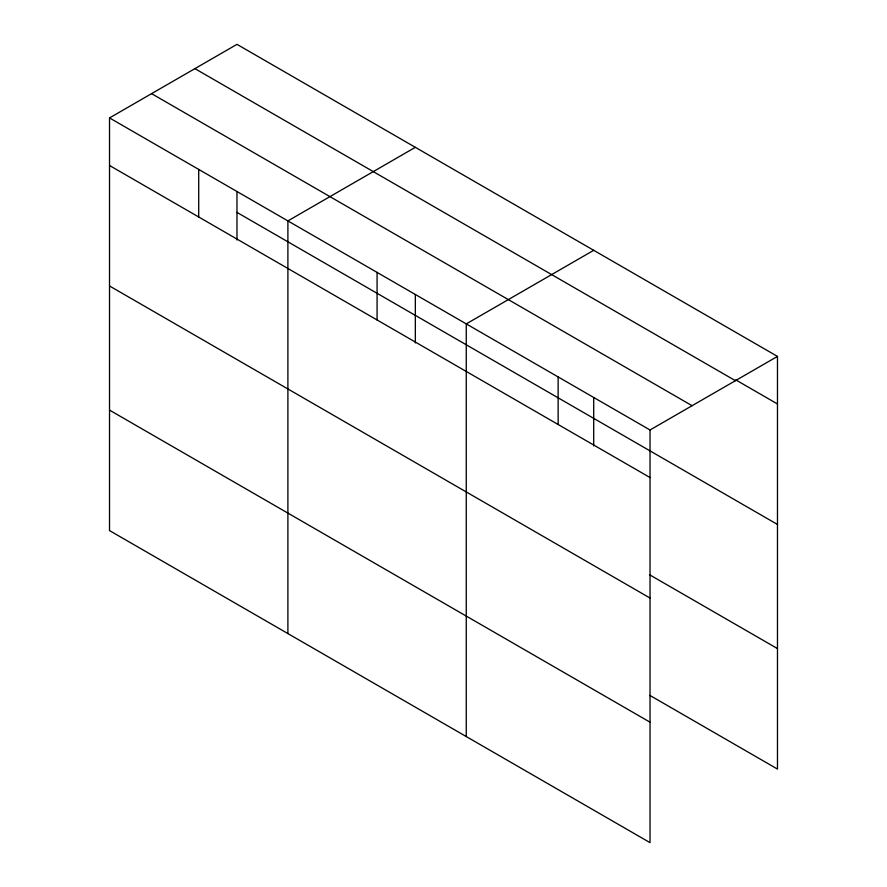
<?xml version="1.0" encoding="UTF-8"?>
<svg xmlns="http://www.w3.org/2000/svg" width="887" height="887" viewBox="0 0 887 887"><rect width="100%" height="100%" fill="white"/><g stroke="black" fill="none" stroke-linecap="round" stroke-linejoin="round"><path stroke-width="1.33" d="M415.338 294.606L415.338 342.959M593.702 397.587L593.702 445.939M650.027 598.038L650.027 429.984L109.522 117.927L109.522 530.592L650.027 842.65L650.027 598.038L109.522 285.98M649.794 695.353L777.478 769.073L777.478 356.408L236.973 44.35L109.522 117.927M415.338 147.331L287.898 220.907L287.898 633.573M593.702 250.311L466.263 323.888L466.263 736.554M650.027 429.984L777.478 356.408M735.711 379.858L777.478 403.973M194.907 68.632L735.423 380.689M151.577 93.645L692.093 405.703M236.973 212.403L777.478 524.461M109.522 165.492L650.027 477.55M649.794 574.876L777.478 648.585M109.522 410.116L650.027 722.173M558.145 376.942L558.145 424.507M377.075 272.398L377.075 319.963M236.973 191.625L236.973 239.989M198.71 169.417L198.71 216.982"/></g></svg>
